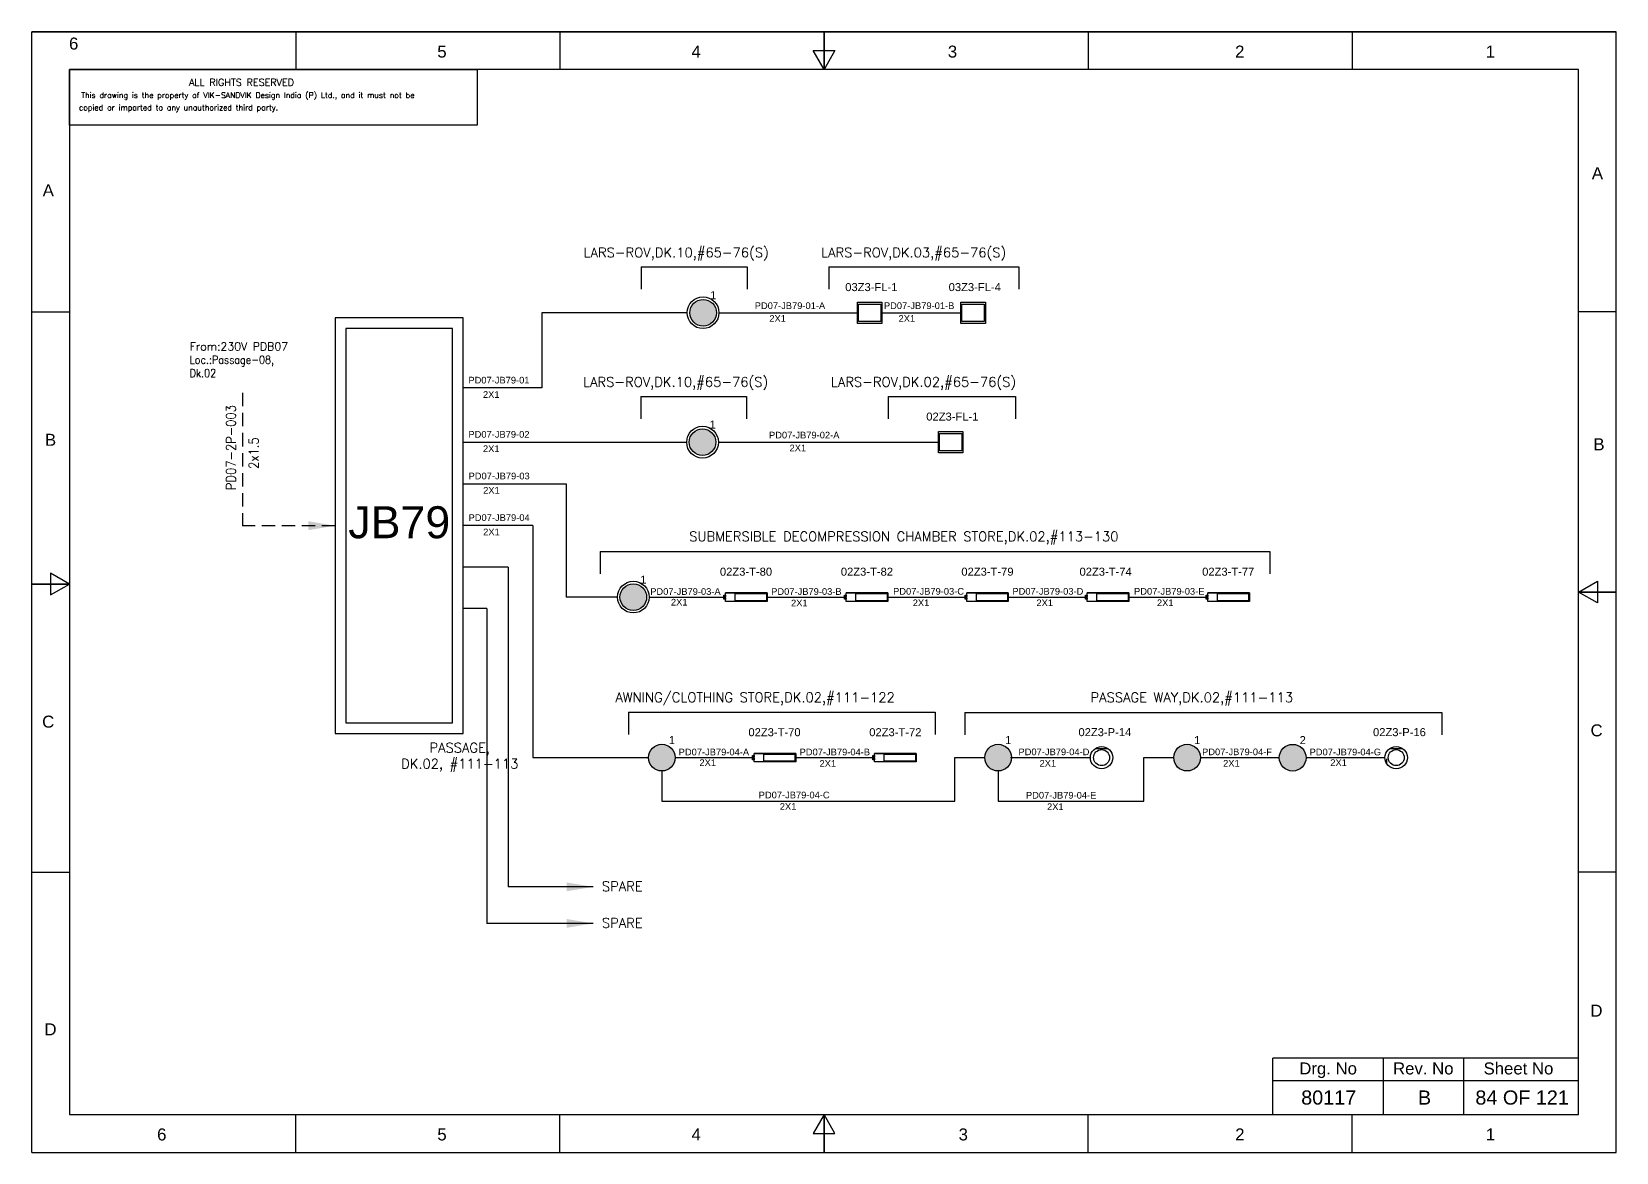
# Model space of a CAD drawing. Header units: inches. Extents: x -3311 to 1429, y -713 to 2436.
# Drawn here: x -2649.9 to -2352.9, y 98.9 to 309 of the extents above; entities that cross this region are included whole.
import ezdxf
from ezdxf.enums import TextEntityAlignment as Align

# ---------------------------------------------------------------- set-up
doc = ezdxf.new("R2010")
doc.units = ezdxf.units.IN
doc.linetypes.add('HIDDEN', pattern=[0.375, 0.25, -0.125])
doc.linetypes.add('SOLID', pattern=[0])
for name, color, linetype, lineweight in [('ELEC_TXT-025', 1, 'Continuous', 25), ('HEL-025', 1, 'Continuous', 25), ('HEL-035', 2, 'Continuous', 35)]:
    doc.layers.add(name, color=color, linetype=linetype, lineweight=lineweight)
doc.layers.add('LINE', color=3, linetype='SOLID')
doc.styles.add('_NORMAL', font='arial.ttf')
doc.styles.add('ROMANS', font='simplex.shx', dxfattribs={"width": 0.88})
doc.styles.get("Standard").update_dxf_attribs({"font": 'arial.ttf'})
doc.dimstyles.get("Standard").update_dxf_attribs({"dimtxt": 0.18, "dimasz": 0.18, "dimexe": 0.18, "dimexo": 0.0625, "dimgap": 0.09, "dimtad": 0, "dimtih": 1, "dimtoh": 1, "dimdec": 4, "dimzin": 0, "dimdsep": 46, "dimtxsty": 'Standard', "dimcen": 0.09, "dimadec": 0, "dimazin": 0, "dimtfac": 1, "dimtdec": 4, "dimtofl": 0, "dimtmove": 0, "dimatfit": 3, "dimfxl": 1, "dimtolj": 1, "dimtzin": 0, "dimarcsym": 0})
pattern_1 = [(0, (0, 0), (0, 6.985), [5.08, -1.905]), (90, (0, 0), (-6.985, 4e-16), [5.08, -1.905])]

# ---------------------------------------------------------------- blocks, each defined once
blk = doc.blocks.new('fr')
at = {"color": 7, "linetype": 'Continuous'}
for p, q in [((33763.99, 4500.4), (33466.99, 4500.4)), ((33466.99, 4500.4), (33763.99, 4500.4)), ((33466.99, 4290.33), (33466.99, 4500.4)), ((33516.49, 4500.4), (33516.49, 4493.33)), ((33565.99, 4500.4), (33565.99, 4493.33)), ((33615.49, 4500.4), (33615.49, 4493.33)), ((33615.49, 4493.33), (33615.49, 4500.4)), ((33615.49, 4500.4), (33615.49, 4493.33)), ((33664.99, 4500.4), (33664.99, 4493.33)), ((33714.49, 4500.4), (33714.49, 4493.33)), ((33763.99, 4290.33), (33763.99, 4500.4)), ((33763.99, 4290.33), (33763.99, 4500.4)), ((33615.49, 4493.33), (33613.45, 4496.87)), ((33613.45, 4496.87), (33617.53, 4496.87)), ((33617.53, 4496.87), (33615.49, 4493.33)), ((33756.92, 4493.33), (33474.06, 4493.33)), ((33474.06, 4493.33), (33474.06, 4297.41)), ((33756.92, 4297.41), (33756.92, 4493.33)), ((33466.99, 4447.89), (33474.06, 4447.89)), ((33763.99, 4447.89), (33756.92, 4447.89)), ((33474.06, 4396.87), (33470.53, 4398.91)), ((33470.53, 4398.91), (33470.53, 4394.83)), ((33466.99, 4396.87), (33474.06, 4396.87)), ((33474.06, 4396.87), (33466.99, 4396.87)), ((33466.99, 4396.87), (33474.06, 4396.87)), ((33470.53, 4394.83), (33474.06, 4396.87)), ((33756.92, 4395.37), (33760.45, 4397.41)), ((33760.45, 4397.41), (33760.45, 4393.33)), ((33763.99, 4395.37), (33756.92, 4395.37)), ((33760.45, 4393.33), (33756.92, 4395.37)), ((33756.92, 4395.37), (33763.99, 4395.37)), ((33763.99, 4395.37), (33756.92, 4395.37)), ((33466.99, 4342.85), (33474.06, 4342.85)), ((33763.99, 4342.85), (33756.92, 4342.85)), ((33474.06, 4297.41), (33756.92, 4297.41)), ((33516.49, 4290.33), (33516.49, 4297.41)), ((33565.99, 4290.33), (33565.99, 4297.41)), ((33615.49, 4297.41), (33613.45, 4293.87)), ((33615.49, 4290.33), (33615.49, 4297.41)), ((33617.53, 4293.87), (33615.49, 4297.41)), ((33615.49, 4297.41), (33615.49, 4290.33)), ((33615.49, 4290.33), (33615.49, 4297.41)), ((33664.99, 4290.33), (33664.99, 4297.41)), ((33714.49, 4290.33), (33714.49, 4297.41)), ((33613.45, 4293.87), (33617.53, 4293.87)), ((33466.99, 4290.33), (33763.99, 4290.33)), ((33466.99, 4290.33), (33763.99, 4290.33))]:
    blk.add_line(p, q, dxfattribs=at)
at = {"color": 7, "style": '_NORMAL'}
for s, p in [('6', (33474.86, 4498.18)), ('5', (33543.88, 4496.68)), ('4', (33591.52, 4496.68)), ('3', (33639.57, 4496.68)), ('2', (33693.41, 4496.68)), ('1', (33740.39, 4496.68)), ('A', (33760.45, 4473.88)), ('A', (33470.1, 4470.68)), ('B', (33470.52, 4423.9)), ('B', (33760.74, 4423.06)), ('C', (33470.08, 4371.07)), ('C', (33760.29, 4369.44)), ('D', (33760.27, 4316.89)), ('D', (33470.51, 4313.39)), ('6', (33491.37, 4293.69)), ('5', (33543.89, 4293.69)), ('4', (33591.53, 4293.69)), ('3', (33641.59, 4293.69)), ('2', (33693.43, 4293.69)), ('1', (33740.41, 4293.69))]:
    blk.add_text(s, height=2.25, dxfattribs=at).set_placement(p, align=Align.MIDDLE_CENTER)
blk = doc.blocks.new('A$C4BAD7D21')
at = {"layer": 'HEL-025'}
blk.add_lwpolyline([(-34000, 0), (-34000, 2086), (-18714, 2086), (-18714, 0)], close=True, dxfattribs=at)
at = {"layer": 'HEL-025', "style": 'ROMANS'}
for s, p in [('This drawing is the property of VIK-SANDVIK Design India (P) Ltd., and it must not be', (-33558, 1016)), (' copied or imparted to any unauthorized third party.', (-33785, 550))]:
    blk.add_text(s, height=210, dxfattribs=at).set_placement(p)
at = {"layer": 'HEL-035', "style": 'ROMANS'}
blk.add_text('     ALL RIGHTS RESERVED', height=262.5, dxfattribs=at).set_placement((-30497, 1476))
blk = doc.blocks.new('FIXED_KEY_SWITCH')
h = blk.add_hatch(color=1)
h.dxf.hatch_style = 1
edge = h.paths.add_edge_path()
edge.add_arc((848.13, 1737.46), 2.5, 0, 360)
at = {"color": 1}
blk.add_circle((848.13, 1737.46), 2.5, dxfattribs=at)
at = {"color": 7, "insert": (849.44, 1741.5), "char_height": 1.5, "attachment_point": 1, "style": '_NORMAL'}
blk.add_mtext_dynamic_manual_height_columns('1', width=1.5, gutter_width=7.5, heights=[0], dxfattribs=at)
blk = doc.blocks.new('SWT')
blk.add_blockref('FIXED_KEY_SWITCH', (0, 0))
blk.add_attdef('TAG_NO', (844.55, 1741.11), '', height=1.5)
blk = doc.blocks.new('13')
for points in [[(436.88, 1959.44), (441.46, 1959.44), (441.46, 1955.44), (436.88, 1955.44)], [(437.07, 1959.08), (441.26, 1959.08), (441.26, 1955.8), (437.07, 1955.8)]]:
    blk.add_lwpolyline(points, close=True)
blk = doc.blocks.new('LED FLOOD LIGHT 100W')
blk.add_blockref('13', (5123.55, -712.19))
blk.add_attdef('TAG_NO', (5558.98, 1249.67), '', height=1.5)
blk = doc.blocks.new('2A')
at = {"color": 7, "lineweight": -3, "ltscale": 2.5}
blk.add_line((790.02, 1997.62, -0.03), (782.23, 1997.62, -0.03), dxfattribs=at)
at = {"color": 7, "lineweight": -3, "ltscale": 2.5, "elevation": -0.03}
for points in [[(781.91, 1997.21), (782.23, 1997.21), (782.23, 1996.94), (781.91, 1996.94)], [(781.91, 1996.7), (782.23, 1996.7), (782.23, 1996.44), (781.91, 1996.44)], [(782.23, 1997.62), (790.02, 1997.62), (790.02, 1996.02), (782.23, 1996.02)], [(784.03, 1997.5), (789.88, 1997.5), (789.88, 1996.14), (784.03, 1996.14)]]:
    blk.add_lwpolyline(points, close=True, dxfattribs=at)
blk = doc.blocks.new('LED TUBE LIGHT 30W')
blk.add_blockref('2A', (179.91, -357.89))
blk.add_attdef('TAG_NO.', (962.52, 1642.97), '', height=1.5)
blk = doc.blocks.new('1')
h = blk.add_hatch()
h.set_pattern_fill('ANGLE', color=6)
h.set_pattern_definition(pattern_1)
h.paths.add_polyline_path([(303.23, 2044.43, 1), (306.22, 2044.43, 1)], flags=0)
h.paths.add_polyline_path([(302.63, 2044.43, 1), (306.83, 2044.43, 1)])
h.paths.add_polyline_path([(306.22, 2044.43, -1), (303.23, 2044.43, -1)], flags=16)
h = blk.add_hatch()
h.set_pattern_fill('ANGLE', color=6)
h.set_pattern_definition(pattern_1)
h.paths.add_polyline_path([(303.23, 2044.43, 1), (306.22, 2044.43, 1)])
at = {"color": 6}
for radius in [2.1, 1.5]:
    blk.add_circle((304.73, 2044.43), radius, dxfattribs=at)
blk = doc.blocks.new('LED PENDENT LIGHT 15W')
blk.add_blockref('1', (0, 0))
blk.add_attdef('TAG_NO', (301.63, 2048.1), '', height=1.5)
blk = doc.blocks.new('RHS_SWITCH')
h = blk.add_hatch(color=1)
h.dxf.hatch_style = 1
edge = h.paths.add_edge_path()
edge.add_arc((2068.03, 3653.6), 2, 0, 360)
at = {"color": 1}
blk.add_circle((2068.03, 3653.6), 2, dxfattribs=at)
at = {"color": 7, "insert": (2069.08, 3656.84), "char_height": 1.2, "attachment_point": 1, "style": '_NORMAL'}
blk.add_mtext_dynamic_manual_height_columns('2', width=1.5, gutter_width=7.5, heights=[0], dxfattribs=at)

msp = doc.modelspace()

# ---------------------------------------------------------------- linework, layer by layer
for p, q in [((-2535.62, 264.92, -0.05), (-2515.79, 264.92, -0.05)), ((-2500.45, 264.92, -0.05), (-2464.83, 264.92, -0.05)), ((-2554.23, 256.32), (-2554.23, 242.22)), ((-2527, 256.32), (-2554.23, 256.32)), ((-2535.72, 240.65, -0.05), (-2515.9, 240.65, -0.05)), ((-2489.34, 240.65, -0.05), (-2465.49, 240.65, -0.05)), ((-2549.67, 224.25), (-2549.67, 203.01)), ((-2555.93, 216.45), (-2568.99, 216.45)), ((-2555.93, 216.45), (-2555.93, 172.92)), ((-2543.34, 211.57, -0.05), (-2417.79, 211.57, -0.05)), ((-2560.56, 208.65), (-2568.99, 208.65)), ((-2560.56, 208.65), (-2560.56, 148.7)), ((-2540.08, 203.01), (-2549.67, 203.01)), ((-2564.58, 200.85), (-2568.99, 200.85)), ((-2564.58, 200.85), (-2564.58, 141.85)), ((-2538, 181.42, -0.05), (-2480.53, 181.42, -0.05)), ((-2474.96, 181.41, -0.05), (-2385.57, 181.41, -0.05)), ((-2476.83, 164.78), (-2476.83, 172.92)), ((-2476.83, 172.92), (-2471.23, 172.92)), ((-2441.42, 164.78), (-2441.42, 172.92)), ((-2441.42, 172.92), (-2435.81, 172.92)), ((-2531.76, 170.42), (-2531.76, 164.78)), ((-2468.73, 170.42), (-2468.73, 164.78)), ((-2531.76, 164.78), (-2476.83, 164.78)), ((-2468.73, 164.78), (-2441.42, 164.78))]:
    msp.add_line(p, q)
at = {"color": 7, "linetype": 'Continuous'}
for p, q in [((-2359.94, 116.61), (-2417.25, 116.61)), ((-2417.25, 106.01), (-2417.25, 116.61)), ((-2396.48, 106.01), (-2396.48, 116.61)), ((-2381.47, 106.01), (-2381.47, 116.61)), ((-2417.25, 112.42), (-2359.94, 112.42))]:
    msp.add_line(p, q, dxfattribs=at)
for points in [[(-2568.99, 255.35), (-2592.99, 255.35), (-2592.99, 177.45), (-2568.99, 177.45)], [(-2570.99, 253.35), (-2590.99, 253.35), (-2590.99, 179.45), (-2570.99, 179.45)]]:
    msp.add_lwpolyline(points, close=True)
at = {"linetype": 'HIDDEN', "ltscale": 10}
msp.add_lwpolyline([(-2610.38, 241.28), (-2610.38, 216.4)], dxfattribs=at)
at = {"layer": 'LINE', "color": 0}
for p, q in [((-2535.62, 264.92, -0.05), (-2535.62, 260.73, -0.05)), ((-2515.79, 264.92, -0.05), (-2515.79, 260.73, -0.05)), ((-2500.45, 264.92, -0.05), (-2500.45, 260.73, -0.05)), ((-2464.83, 264.92, -0.05), (-2464.83, 260.73, -0.05)), ((-2521.05, 256.32), (-2495.09, 256.32)), ((-2490.51, 256.32), (-2475.71, 256.32)), ((-2554.23, 242.22), (-2568.99, 242.22)), ((-2535.72, 240.65, -0.05), (-2535.72, 236.46, -0.05)), ((-2515.9, 240.65, -0.05), (-2515.9, 236.46, -0.05)), ((-2489.34, 240.65, -0.05), (-2489.34, 236.46, -0.05)), ((-2465.49, 240.65, -0.05), (-2465.49, 236.46, -0.05)), ((-2568.99, 232.06), (-2527.1, 232.06)), ((-2521.15, 232.06), (-2479.91, 232.06)), ((-2568.96, 224.25), (-2549.67, 224.25)), ((-2543.34, 211.57, -0.05), (-2543.34, 207.38, -0.05)), ((-2417.79, 211.57, -0.05), (-2417.79, 207.38, -0.05)), ((-2534.13, 203.01), (-2519.81, 203.01)), ((-2512.01, 203.01), (-2497.21, 203.01)), ((-2489.41, 203.01), (-2474.62, 203.01)), ((-2466.82, 203.01), (-2452.02, 203.01)), ((-2444.23, 203.01), (-2429.43, 203.01)), ((-2538, 181.42, -0.05), (-2538, 177.23, -0.05)), ((-2480.53, 181.42, -0.05), (-2480.53, 177.23, -0.05)), ((-2474.96, 181.41, -0.05), (-2474.96, 177.22, -0.05)), ((-2385.57, 181.41, -0.05), (-2385.57, 177.22, -0.05)), ((-2555.93, 172.92), (-2534.26, 172.92)), ((-2529.26, 172.92), (-2514.47, 172.92)), ((-2506.67, 172.92), (-2491.88, 172.92)), ((-2466.41, 172.92), (-2451.43, 172.92)), ((-2430.81, 172.92), (-2416.02, 172.92)), ((-2411.02, 172.92), (-2396.22, 172.92))]:
    msp.add_line(p, q, dxfattribs=at)
for centre in [(-2524.02, 256.32), (-2524.13, 232.06), (-2537.1, 203.01)]:
    msp.add_circle(centre, 2.97, dxfattribs=at)

# ---------------------------------------------------------------- block references
for name, p in [('fr', (-36116.85, -4191.4)), ('SWT', (-3372.15, -1481.14)), ('SWT', (-3372.26, -1505.4)), ('SWT', (-3385.23, -1534.45)), ('SWT', (-3379.89, -1564.54)), ('SWT', (-3316.86, -1564.54)), ('SWT', (-3281.44, -1564.54))]:
    msp.add_blockref(name, p)
ref = msp.add_blockref('LED FLOOD LIGHT 100W', (-8055.52, -988.93))
ref.add_attrib('TAG_NO', '03Z3-FL-1', (-2497.38, 260.38), dxfattribs={"height": 1.5})
ref = msp.add_blockref('LED FLOOD LIGHT 100W', (-8036.13, -988.93))
ref.add_attrib('TAG_NO', '03Z3-FL-4', (-2478, 260.38), dxfattribs={"height": 1.5})
ref = msp.add_blockref('LED FLOOD LIGHT 100W', (-8040.33, -1013.2))
ref.add_attrib('TAG_NO', '02Z3-FL-1', (-2482.19, 236.11), dxfattribs={"height": 1.5})
ref = msp.add_blockref('LED TUBE LIGHT 30W', (-3481.94, -1435.92, 0.03))
ref.add_attrib('TAG_NO.', '02Z3-T-80', (-2520.87, 207.03, 0.03), dxfattribs={"height": 1.5})
ref = msp.add_blockref('LED TUBE LIGHT 30W', (-3459.34, -1435.92, 0.03))
ref.add_attrib('TAG_NO.', '02Z3-T-82', (-2498.21, 207.03, 0.03), dxfattribs={"height": 1.5})
ref = msp.add_blockref('LED TUBE LIGHT 30W', (-3436.75, -1435.92, 0.03))
ref.add_attrib('TAG_NO.', '02Z3-T-79', (-2475.62, 207.03, 0.03), dxfattribs={"height": 1.5})
ref = msp.add_blockref('LED TUBE LIGHT 30W', (-3414.16, -1435.92, 0.03))
ref.add_attrib('TAG_NO.', '02Z3-T-74', (-2453.47, 207.03, 0.03), dxfattribs={"height": 1.5})
ref = msp.add_blockref('LED TUBE LIGHT 30W', (-3391.56, -1435.92, 0.03))
ref.add_attrib('TAG_NO.', '02Z3-T-77', (-2430.49, 207.03, 0.03), dxfattribs={"height": 1.5})
ref = msp.add_blockref('LED TUBE LIGHT 30W', (-3476.6, -1466.01, 0.03))
ref.add_attrib('TAG_NO.', '02Z3-T-70', (-2515.53, 176.94, 0.03), dxfattribs={"height": 1.5})
ref = msp.add_blockref('LED TUBE LIGHT 30W', (-3454.01, -1466.01, 0.03))
ref.add_attrib('TAG_NO.', '02Z3-T-72', (-2492.88, 176.94, 0.03), dxfattribs={"height": 1.5})
ref = msp.add_blockref('LED PENDENT LIGHT 15W', (-2754.06, -1871.51))
ref.add_attrib('TAG_NO', '02Z3-P-14', (-2453.67, 176.95), dxfattribs={"height": 1.5})
ref = msp.add_blockref('LED PENDENT LIGHT 15W', (-2698.85, -1871.51))
ref.add_attrib('TAG_NO', '02Z3-P-16', (-2398.46, 176.95), dxfattribs={"height": 1.5})
at = {"layer": 'ELEC_TXT-025', "color": 0, "xscale": 0.005, "yscale": 0.005, "zscale": 0.005}
msp.add_blockref('A$C4BAD7D21', (-2472.79, 291.51), dxfattribs=at)
at = {"layer": 'LINE', "color": 7, "xscale": 1.25, "yscale": 1.25, "zscale": 1.25}
msp.add_blockref('RHS_SWITCH', (-4998.56, -4394.09), dxfattribs=at)

# ---------------------------------------------------------------- texts
at = {"color": 7}
for s, p in [('PD07-JB79-01-A', (-2514.34, 257.02, 0.08)), ('2X1', (-2511.61, 254.62)), ('PD07-JB79-01-B', (-2490.13, 257.02, 0.08)), ('2X1', (-2487.39, 254.62)), ('PD07-JB79-01', (-2568.01, 243.06)), ('2X1', (-2565.28, 240.37)), ('PD07-JB79-02', (-2568.01, 232.9)), ('PD07-JB79-02-A', (-2511.67, 232.76, 0.08)), ('2X1', (-2565.28, 230.2)), ('2X1', (-2507.82, 230.35)), ('PD07-JB79-03', (-2567.98, 225.09)), ('2X1', (-2565.25, 222.4)), ('PD07-JB79-04', (-2567.98, 217.29)), ('2X1', (-2565.25, 214.6)), ('PD07-JB79-03-A', (-2533.93, 203.44, 0.03)), ('2X1', (-2530.05, 201.44)), ('PD07-JB79-03-B', (-2511.26, 203.44, 0.03)), ('2X1', (-2507.54, 201.29, -0.03)), ('PD07-JB79-03-C', (-2488.41, 203.47, 0.08)), ('2X1', (-2484.73, 201.32)), ('PD07-JB79-03-D', (-2466.05, 203.47, 0.11)), ('2X1', (-2461.55, 201.32)), ('PD07-JB79-03-E', (-2443.25, 203.47, 0.14)), ('2X1', (-2438.96, 201.32)), ('PD07-JB79-04-A', (-2528.6, 173.35, 0.03)), ('2X1', (-2524.71, 171.36)), ('PD07-JB79-04-B', (-2505.93, 173.35, 0.03)), ('2X1', (-2502.2, 171.2, -0.03)), ('PD07-JB79-04-D', (-2464.91, 173.38, 0.16)), ('2X1', (-2460.96, 171.23)), ('PD07-JB79-04-F', (-2430.5, 173.38, 0.16)), ('2X1', (-2426.56, 171.23)), ('PD07-JB79-04-G', (-2410.35, 173.35, 0.03)), ('2X1', (-2406.47, 171.36)), ('PD07-JB79-04-C', (-2513.6, 165.29, 0.16)), ('PD07-JB79-04-E', (-2463.51, 165.25, 0.16)), ('2X1', (-2509.65, 163.14)), ('2X1', (-2459.56, 163.1))]:
    msp.add_text(s, height=1.25, dxfattribs=at).set_placement(p)
at = {"color": 7, "lineweight": 30}
msp.add_text('JB79 ', height=6, dxfattribs=at).set_placement((-2579.8, 217.05), align=Align.MIDDLE_CENTER)
at = {"color": 7}
for s, height, p in [('Sheet No', 2.246, (-2371.2, 114.66)), ('Drg. No', 2.246, (-2406.88, 114.66)), ('Rev. No', 2.246, (-2389.04, 114.66)), ('80117', 2.653, (-2406.77, 109.21)), ('B', 2.65, (-2388.8, 109.21)), ('84 OF 121', 2.653, (-2370.52, 109.21))]:
    msp.add_text(s, height=height, dxfattribs=at).set_placement(p, align=Align.MIDDLE_CENTER)
at = {"color": 7, "char_height": 1.8, "attachment_point": 1, "style": '_NORMAL'}
for s, insert, width in [('{\\Fromans|c0;\\C2;LARS-ROV,DK.10,#65-76(S)}', (-2546.42, 268.51, 0.22), 74.1776), ('{\\Fromans|c0;\\C2;LARS-ROV,DK.03,#65-76(S)}', (-2501.91, 268.51, 0.22), 74.1776), ('{\\Fromans|c0;\\C2;LARS-ROV,DK.10,#65-76(S)}', (-2546.52, 244.25, 0.22), 74.1776), ('{\\Fromans|c0;\\C2;LARS-ROV,DK.02,#65-76(S)}', (-2500.06, 244.25, 0.22), 74.1776), ('{\\Fromans|c0;\\C2;SUBMERSIBLE DECOMPRESSION CHAMBER STORE,DK.02,#113-130}', (-2526.63, 215.29, 0.22), 128.8823), ('{\\Fromans|c0;\\C2;AWNING/CLOTHING STORE,DK.02,#111-122}', (-2540.47, 185.13, 0.22), 74.1776), ('{\\Fromans|c0;\\C2;PASSAGE WAY,DK.02,#111-113}', (-2451.41, 185.12, 0.22), 74.1776), ('{\\Fromans|c0;\\C2;SPARE}', (-2542.99, 149.7), 8.1658), ('{\\Fromans|c0;\\C2;SPARE}', (-2542.99, 142.84), 8.1658)]:
    msp.add_mtext(s, dxfattribs=dict(at, insert=insert, width=width))
at = {"color": 7, "insert": (-2620.26, 250.76), "char_height": 1.5, "width": 36.8884, "attachment_point": 1}
msp.add_mtext('{\\Fromans|c0;\\C2;From:230V PDB07 \\P\\Fsimplex|c0;\\W0.88;Loc.:Passage-08,      \\PDk.02}', dxfattribs=at)
at = {"color": 7, "insert": (-2613.43, 223.06), "char_height": 1.8, "width": 17.1296, "attachment_point": 1, "rotation": 90, "style": '_NORMAL'}
msp.add_mtext('{\\Fromans|c0;\\W0.88;PD07-2P-003}', dxfattribs=at)
at = {"color": 7, "insert": (-2609.16, 227.06), "char_height": 1.8, "attachment_point": 1, "rotation": 90, "style": '_NORMAL'}
msp.add_mtext('{\\Fsimplex|c0;\\W0.88;2x1.5}', dxfattribs=at)
at = {"color": 7, "insert": (-2580.63, 175.69), "char_height": 1.8, "attachment_point": 1, "style": '_NORMAL'}
msp.add_mtext('\\pxqc;{\\Fromans|c0;\\C2;PASSAGE, \\PDK.02, #111-113}', dxfattribs=at)

# ---------------------------------------------------------------- leaders
at = {"linetype": 'HIDDEN', "ltscale": 10}
msp.add_leader([(-2592.99, 216.4), (-2610.38, 216.4)], dimstyle='Standard', override={"dimasz": 5, "dimarcsym": 1}, dxfattribs=at)
for points in [[(-2544.61, 148.7), (-2560.56, 148.7)], [(-2544.61, 141.85), (-2564.58, 141.85)]]:
    msp.add_leader(points, dimstyle='Standard', override={"dimasz": 5, "dimarcsym": 1})

doc.saveas('drawing.dxf')
